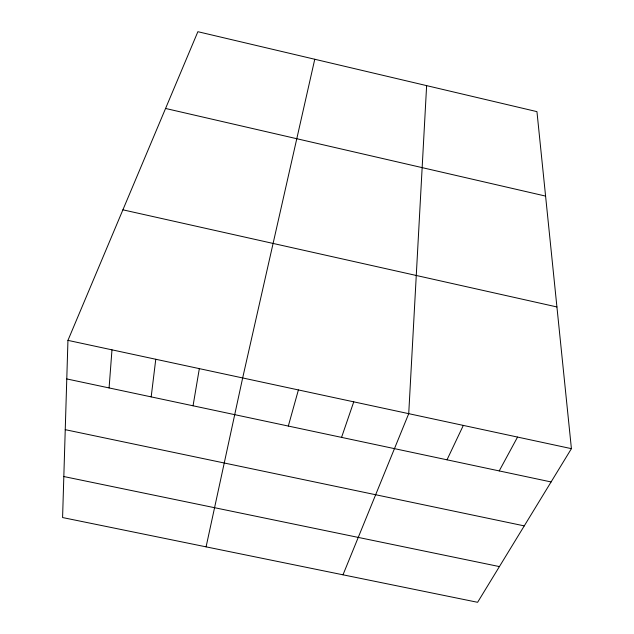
<?xml version="1.0" encoding="UTF-8"?>
<svg xmlns="http://www.w3.org/2000/svg" width="634" height="634" viewBox="0 0 634 634"><rect width="100%" height="100%" fill="white"/><g stroke="black" fill="none" stroke-linecap="round" stroke-linejoin="round"><path stroke-width="0.95" d="M67.949 340.371L62.584 517.55L477.608 602.3L571.416 448.658L536.95 111.639L197.879 31.7L67.949 340.371L571.416 448.658M426.627 85.63L408.724 413.669L342.994 574.808M109.088 387.929L111.98 349.841M151.177 396.884L155.774 359.264M193.053 405.792L199.338 368.631M206.09 546.849L242.663 377.951L314.765 59.263M288.319 426.056L298.4 389.934M341.56 437.381L353.748 401.845M447.01 459.809L463.319 425.406M499.22 470.919L517.55 437.072M63.828 476.538L499.41 566.59M65.247 429.67L524.263 525.887M66.784 378.934L551.089 481.951M122.901 209.822L556.921 306.951M165.561 108.462L545.581 196.088"/></g></svg>
